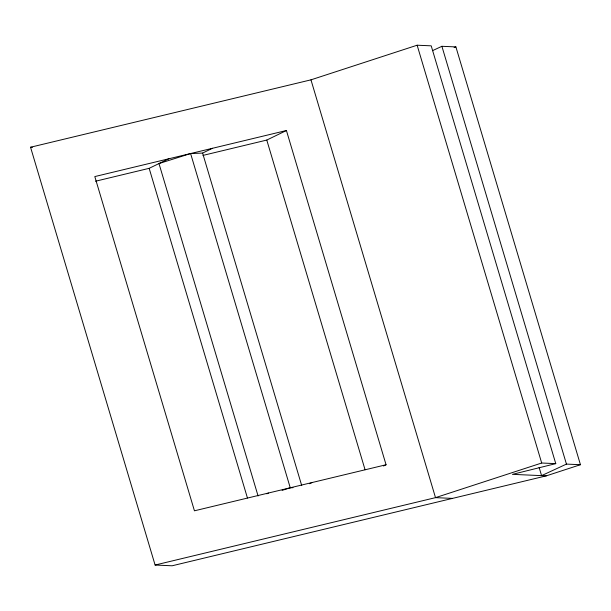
<?xml version="1.0" encoding="UTF-8"?>
<svg xmlns="http://www.w3.org/2000/svg" width="611" height="611" viewBox="0 0 611 611"><rect width="100%" height="100%" fill="white"/><g stroke="black" fill="none" stroke-linecap="round" stroke-linejoin="round"><path stroke-width="0.92" d="M95.515 181.23L149.16 168.331L168.804 158.784M258.079 495.972L158.982 163.557L190.609 153.544L202.6 153.078L212.422 148.305M202.959 155.408L266.778 140.064L286.422 130.517L386.06 464.757L383.502 466.002M266.808 493.825L268.443 493.024M309.609 483.736L312.061 482.545M432.466 50.675L441.898 46.299L455.898 46.91L580.45 464.711L546.349 475.839L172.096 565.786L155.102 565.038L30.55 147.236L310.961 79.842L417.137 45.214L431.213 45.833L555.766 463.634L512.438 474.357L546.349 475.839M580.45 464.711L566.45 464.1L541.575 475.625L539.123 467.4M454.103 47.498L455.898 46.91M555.766 463.634L541.69 463.016L435.513 497.644L155.102 565.038M282.122 490.358L290.256 487.784L293.02 487.677M286.422 130.517L94.804 176.571L194.443 510.811L386.06 464.757M30.55 147.236L32.436 147.32M452.507 498.393L435.513 497.644L310.961 79.842M441.898 46.299L566.45 464.1M417.137 45.214L541.69 463.016M266.778 140.064L365.065 469.744M202.6 153.078L301.697 485.493M190.609 153.544L290.256 487.784M149.16 168.331L247.447 498.011"/></g></svg>
